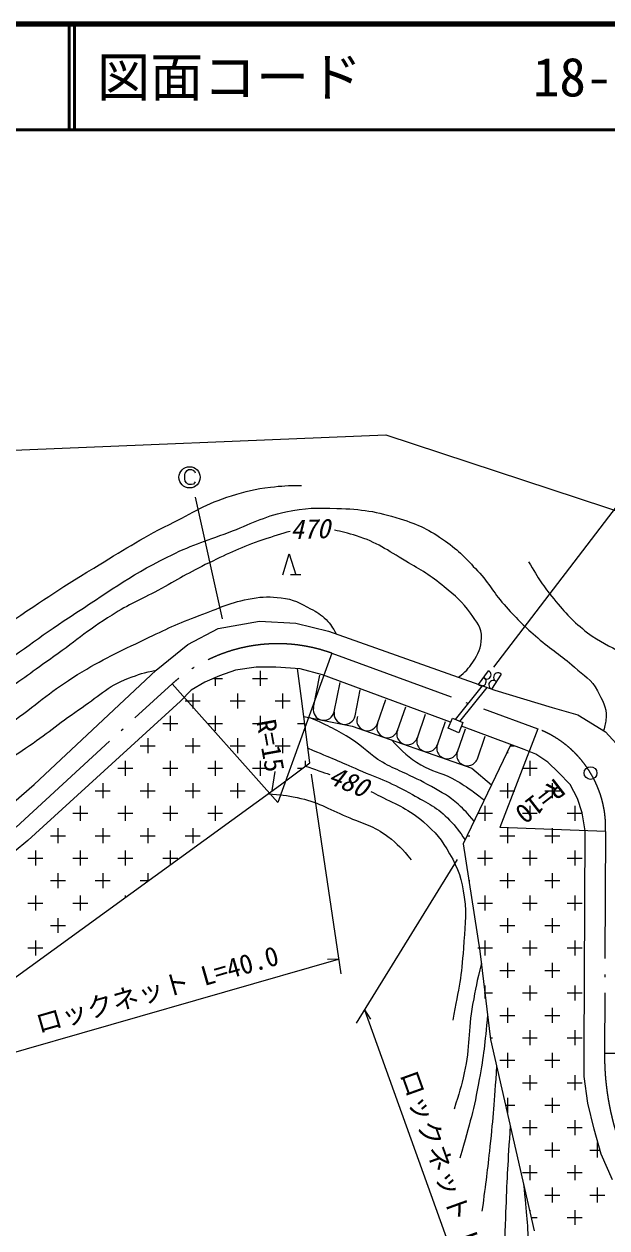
# Model space of a CAD drawing. Units: millimetres, scale not verified. Extents: x 40000 to 680000, y 20000 to 380000.
# Drawn here: x 113488 to 168494, y 266302 to 380000 of the extents above; entities that cross this region are included whole.
import ezdxf
from ezdxf.enums import TextEntityAlignment as Align

# ---------------------------------------------------------------- set-up
doc = ezdxf.new("R2010")
doc.units = ezdxf.units.MM
doc.header["$LTSCALE"] = 1000
doc.linetypes.add('DASHED', pattern=[7.5, 6, -1.5])
doc.linetypes.add('LONG_DASHED_DOTTED', pattern=[15.25, 12, -1.5, 0.25, -1.5])
for name, color, linetype, lineweight in [('M-BGD', 7, 'Continuous', 13), ('M-BMK', 2, 'LONG_DASHED_DOTTED', 13), ('M-STR-HTXT', 7, 'Continuous', 13), ('M-TTL', 2, 'Continuous', 140), ('M-TTL-LINE', 7, 'Continuous', 50)]:
    doc.layers.add(name, color=color, linetype=linetype, lineweight=lineweight)
doc.layers.add('M-TTL-TXT', color=7, linetype='Continuous')
doc.styles.add('ＭＳ ゴシック', font='')
doc.styles.get('ＭＳ ゴシック').set_extended_font_data('MS Gothic')

msp = doc.modelspace()

# ---------------------------------------------------------------- linework, layer by layer
at = {"layer": 'M-BGD'}
for p, q in [((137921, 327978), (138521, 329978)), ((138521, 329978), (139121, 327978)), ((139621, 327978), (138621, 327978)), ((128955, 321409), (131812, 322916)), ((131812, 322916), (135705, 323613)), ((135705, 323613), (139147, 323433)), ((139147, 323433), (142206, 322669)), ((142206, 322669), (157932, 317089)), ((125963, 318979), (128955, 321409)), ((114444, 308180), (125963, 318979)), ((131925, 318439), (130553, 317831)), ((133432, 318979), (131925, 318439)), ((135390, 319249), (133432, 318979)), ((137257, 319271), (135390, 319249)), ((135765, 318906), (135765, 317491)), ((139529, 319114), (137257, 319271)), ((139670, 316296), (139281, 319131)), ((141644, 318551), (139529, 319114)), ((140796, 315444), (141402, 318512)), ((153745, 314060), (141644, 318551)), ((156386, 317638), (157320, 318919)), ((158502, 318616), (157616, 317201)), ((130553, 317831), (129248, 317089)), ((131382, 318199), (132229, 318199)), ((131522, 318261), (131522, 317491)), ((135058, 318199), (136472, 318199)), ((142758, 315057), (143306, 317829)), ((129248, 317089), (128258, 316054)), ((129401, 316784), (129401, 315370)), ((133644, 316784), (133644, 315370)), ((137886, 316784), (137886, 315370)), ((140470, 310238), (139670, 316296)), ((144720, 314669), (145205, 317124)), ((146831, 313929), (147636, 316221)), ((157932, 317089), (163332, 315447)), ((128258, 316054), (113837, 302893)), ((128694, 316077), (130108, 316077)), ((132937, 316077), (134351, 316077)), ((137179, 316077), (138593, 316077)), ((148718, 313266), (149511, 315525)), ((163332, 315447), (165739, 314749)), ((126573, 313956), (127987, 313956)), ((127280, 314663), (127280, 313249)), ((130815, 313956), (132229, 313956)), ((131522, 314663), (131522, 313249)), ((135058, 313956), (136472, 313956)), ((135765, 314663), (135765, 313249)), ((139301, 313956), (139973, 313956)), ((139893, 314603), (144457, 313702)), ((150605, 312604), (151386, 314829)), ((152493, 311942), (153262, 314133)), ((165739, 314749), (168371, 313152)), ((140008, 313696), (140008, 313249)), ((144457, 313702), (155758, 309735)), ((154380, 311279), (155137, 313437)), ((160677, 311487), (154765, 313681)), ((156267, 310617), (157012, 312741)), ((168371, 313152), (170036, 311330)), ((124451, 311835), (125866, 311835)), ((125158, 312542), (125158, 311127)), ((128694, 311835), (130108, 311835)), ((129401, 312542), (129401, 311127)), ((132937, 311835), (134351, 311835)), ((133644, 312542), (133644, 311127)), ((137179, 311835), (138593, 311835)), ((137886, 312542), (137886, 311127)), ((159420, 311954), (157592, 308164)), ((159363, 311835), (159737, 311835)), ((123037, 310420), (123037, 309006)), ((127280, 310420), (127280, 309006)), ((131522, 310420), (131522, 309006)), ((135765, 310420), (135765, 309006)), ((140008, 310420), (140008, 309897)), ((159100, 311284), (159100, 311127)), ((161802, 311060), (160677, 311487)), ((161221, 310420), (161221, 309006)), ((162904, 310295), (161802, 311060)), ((122330, 309713), (123744, 309713)), ((126573, 309713), (127987, 309713)), ((130815, 309713), (132229, 309713)), ((135058, 309713), (136472, 309713)), ((136908, 307602), (137192, 309401)), ((137679, 308163), (140470, 310238)), ((139301, 309713), (139759, 309713)), ((155758, 309735), (157592, 308164)), ((160514, 309713), (161928, 309713)), ((163939, 309327), (162904, 310295)), ((165019, 308180), (163939, 309327)), ((111047, 305255), (114444, 308180)), ((111744, 289304), (137679, 308163)), ((120916, 308299), (120916, 306885)), ((125158, 308299), (125158, 306885)), ((129401, 308299), (129401, 306885)), ((133644, 308299), (133644, 306885)), ((157592, 308164), (154935, 302587)), ((159100, 308299), (159100, 306885)), ((163342, 308299), (163342, 306885)), ((165717, 306875), (165019, 308180)), ((120209, 307592), (121623, 307592)), ((124451, 307592), (125866, 307592)), ((128694, 307592), (130108, 307592)), ((132937, 307592), (134351, 307592)), ((158392, 307592), (159807, 307592)), ((162635, 307592), (164049, 307592)), ((118794, 306178), (118794, 304764)), ((123037, 306178), (123037, 304764)), ((127280, 306178), (127280, 304764)), ((131522, 306178), (131522, 304764)), ((156978, 306178), (156978, 304764)), ((161221, 306178), (161221, 304764)), ((165463, 306178), (165463, 304764)), ((166167, 305503), (165717, 306875)), ((118087, 305471), (119502, 305471)), ((122330, 305471), (123744, 305471)), ((126573, 305471), (127987, 305471)), ((130815, 305471), (132229, 305471)), ((156316, 305471), (157685, 305471)), ((160514, 305471), (161928, 305471)), ((164756, 305471), (166111, 305471)), ((166437, 303815), (166167, 305503)), ((116673, 304056), (116673, 302642)), ((120916, 304056), (120916, 302642)), ((125158, 304056), (125158, 302642)), ((129401, 304056), (129401, 302642)), ((159100, 304056), (159100, 302642)), ((163342, 304056), (163342, 302642)), ((166347, 283005), (166437, 303815)), ((113837, 302893), (112554, 301813)), ((115966, 303349), (117380, 303349)), ((120209, 303349), (121623, 303349)), ((124451, 303349), (125866, 303349)), ((128694, 303349), (130108, 303349)), ((154935, 302587), (156507, 292446)), ((155300, 303349), (155564, 303349)), ((158392, 303349), (159807, 303349)), ((162635, 303349), (164049, 303349)), ((114552, 301935), (114552, 300521)), ((118794, 301935), (118794, 300521)), ((123037, 301935), (123037, 300521)), ((127280, 301935), (127280, 300601)), ((156978, 301935), (156978, 300521)), ((161221, 301935), (161221, 300521)), ((165463, 301935), (165463, 300521)), ((113845, 301228), (115259, 301228)), ((118087, 301228), (119502, 301228)), ((122330, 301228), (123744, 301228)), ((126573, 301228), (127987, 301228)), ((156271, 301228), (157685, 301228)), ((160514, 301228), (161928, 301228)), ((164756, 301228), (166171, 301228)), ((115966, 299107), (117380, 299107)), ((116673, 299814), (116673, 298400)), ((120209, 299107), (121623, 299107)), ((120916, 299814), (120916, 298400)), ((124451, 299107), (125225, 299107)), ((125158, 299814), (125158, 299059)), ((155421, 299107), (155564, 299107)), ((158392, 299107), (159807, 299107)), ((159100, 299814), (159100, 298400)), ((162635, 299107), (164049, 299107)), ((163342, 299814), (163342, 298400)), ((113845, 296985), (115259, 296985)), ((114552, 297692), (114552, 296278)), ((118087, 296985), (119502, 296985)), ((118794, 297692), (118794, 296278)), ((123037, 297692), (123037, 297516)), ((156271, 296985), (157685, 296985)), ((156978, 297692), (156978, 296278)), ((160514, 296985), (161928, 296985)), ((161221, 297692), (161221, 296278)), ((164756, 296985), (166171, 296985)), ((165463, 297692), (165463, 296278)), ((115966, 294864), (117380, 294864)), ((116673, 295571), (116673, 294157)), ((158392, 294864), (159807, 294864)), ((159100, 295571), (159100, 294157)), ((162635, 294864), (164049, 294864)), ((163342, 295571), (163342, 294157)), ((114552, 293450), (114552, 292036)), ((156978, 293450), (156978, 292036)), ((161221, 293450), (161221, 292036)), ((165463, 293450), (165463, 292036)), ((113845, 292743), (115259, 292743)), ((156310, 292743), (157685, 292743)), ((156507, 292446), (157517, 284100)), ((160514, 292743), (161928, 292743)), ((164756, 292743), (166171, 292743)), ((159100, 291328), (159100, 289914)), ((163342, 291328), (163342, 289914)), ((158392, 290621), (159807, 290621)), ((162635, 290621), (164049, 290621)), ((156978, 289207), (156978, 287961)), ((161221, 289207), (161221, 287793)), ((165463, 289207), (165463, 287793)), ((156903, 288500), (157685, 288500)), ((160514, 288500), (161928, 288500)), ((164756, 288500), (166171, 288500)), ((159100, 287086), (159100, 285672)), ((163342, 287086), (163342, 285672)), ((158392, 286379), (159807, 286379)), ((162635, 286379), (164049, 286379)), ((157495, 284257), (157685, 284257)), ((160514, 284257), (161928, 284257)), ((161221, 284965), (161221, 283550)), ((164756, 284257), (166171, 284257)), ((165463, 284965), (165463, 283550)), ((157517, 284100), (161634, 266025)), ((158392, 282136), (159807, 282136)), ((159100, 282843), (159100, 281429)), ((162635, 282136), (164049, 282136)), ((163342, 282843), (163342, 281429)), ((166347, 280598), (166347, 283005)), ((160514, 280015), (161928, 280015)), ((161221, 280722), (161221, 279308)), ((164756, 280015), (166171, 280015)), ((165463, 280722), (165463, 279308)), ((166684, 278078), (166347, 280598)), ((159100, 278601), (159100, 277186)), ((163342, 278601), (163342, 277186)), ((158931, 277893), (159807, 277893)), ((162635, 277893), (164049, 277893)), ((167292, 275626), (166684, 278078)), ((161221, 276479), (161221, 275065)), ((165463, 276479), (165463, 275065)), ((160514, 275772), (161928, 275772)), ((164756, 275772), (166171, 275772)), ((167966, 273263), (167292, 275626)), ((163342, 274358), (163342, 272944)), ((167585, 274358), (167585, 272944)), ((162635, 273651), (164049, 273651)), ((166878, 273651), (167863, 273651)), ((169024, 270834), (167966, 273263)), ((161221, 272237), (161221, 270822)), ((165463, 272237), (165463, 270822)), ((160514, 271530), (161928, 271530)), ((164756, 271530), (166171, 271530)), ((163342, 270115), (163342, 268701)), ((167585, 270115), (167585, 268701)), ((162635, 269408), (164049, 269408)), ((166878, 269408), (168292, 269408)), ((161221, 267994), (161221, 267839)), ((161347, 267287), (161928, 267287)), ((164756, 267287), (166171, 267287)), ((165463, 267994), (165463, 266580))]:
    msp.add_line(p, q, dxfattribs=at)
at = {"layer": 'M-BGD', "linetype": 'DASHED'}
for p, q in [((154199, 314324), (156764, 317503)), ((154621, 314145), (157205, 317347))]:
    msp.add_line(p, q, dxfattribs=at)
at = {"layer": 'M-BGD'}
msp.add_lwpolyline([(153909, 314447), (154909, 314022), (154504, 313066), (153503, 313490)], close=True, dxfattribs=at)
for centre, radius, start, end in [((157161, 318544), 407, 220.71219, 67.10777), ((158216, 318302), 424, 47.61643, 248.23902), ((156695, 317903), 407, 220.71219, 67.10777), ((157773, 317595), 424, 47.61643, 248.23902), ((141777, 315251), 1000, 168.82827, 348.82827), ((143739, 314863), 1000, 168.82827, 348.82827), ((145888, 314260), 1000, 160.65926, 340.65926), ((147775, 313597), 1000, 160.65926, 340.65926), ((149662, 312935), 1000, 160.65926, 340.65926), ((151549, 312273), 1000, 160.65926, 340.65926), ((153436, 311610), 1000, 160.65926, 340.65926), ((155323, 310948), 1000, 160.65926, 340.65926)]:
    msp.add_arc(centre, radius, start, end, dxfattribs=at)
for points, knots in [([(111069, 322727), (115317, 325632), (116466, 326449), (120057, 328628), (122811, 330300), (124329, 331291), (127204, 332744), (129451, 333879), (130654, 334686), (133052, 335451), (134455, 335898), (135272, 336087), (136734, 336263), (137869, 336400), (138299, 336420), (139658, 336426)], [0, 0, 0, 0, 1, 1, 1, 2, 2, 2, 3, 3, 3, 4, 4, 4, 5, 5, 5, 5]), ([(102947, 316283), (104159, 316085), (104745, 316089), (105870, 316283), (107729, 316603), (108439, 317723), (110040, 318720), (113167, 320667), (114743, 322026), (117837, 324026), (121361, 326305), (123242, 327763), (126987, 329657), (129164, 330758), (130499, 331126), (132781, 331986), (134885, 332778), (135998, 333461), (138196, 333935), (140040, 334332), (141129, 334321), (143015, 334260), (145371, 334183), (146724, 333997), (148971, 333285), (150747, 332722), (151723, 332243), (153248, 331173), (154572, 330245), (155177, 329539), (156280, 328358), (157442, 327115), (157847, 326208), (158988, 324947), (160081, 323737), (160738, 323096), (161966, 322023), (163269, 320884), (164150, 320424), (165431, 319261), (166328, 318447), (167045, 318120), (167597, 317041), (168072, 316112), (168479, 315537), (168409, 314496), (168377, 314012), (168347, 313770), (168164, 313278)], [0, 0, 0, 0, 1, 1, 1, 2, 2, 2, 3, 3, 3, 4, 4, 4, 5, 5, 5, 6, 6, 6, 7, 7, 7, 8, 8, 8, 9, 9, 9, 10, 10, 10, 11, 11, 11, 12, 12, 12, 13, 13, 13, 14, 14, 14, 15, 15, 15, 16, 16, 16, 16]), ([(161099, 329224), (162096, 327541), (162431, 326990), (163482, 325705), (164599, 324338), (165287, 323598), (166676, 322510), (167841, 321597), (168684, 321366), (169925, 320561), (171047, 319833), (171843, 319603), (172741, 318611), (172936, 318396), (173095, 318190), (173229, 317984)], [0, 0, 0, 0, 1, 1, 1, 2, 2, 2, 3, 3, 3, 4, 4, 4, 5, 5, 5, 5]), ([(106668, 310399), (106744, 310410), (106821, 310422), (106899, 310435), (107500, 310536), (107837, 310667), (108361, 310977), (110179, 312049), (110944, 313021), (112639, 314280), (114925, 315977), (116123, 317054), (118541, 318557), (120935, 320046), (122387, 320697), (124930, 321914), (126886, 322851), (127983, 323388), (130020, 324134), (131941, 324839), (132983, 325417), (135001, 325759), (136065, 325939), (136690, 325933), (137763, 325813), (138906, 325685), (139506, 325321), (140524, 324784), (141142, 324458), (141497, 324254), (141986, 323755), (142438, 323294), (142587, 323044), (142943, 322407)], [0, 0, 0, 0, 1, 1, 1, 2, 2, 2, 3, 3, 3, 4, 4, 4, 5, 5, 5, 6, 6, 6, 7, 7, 7, 8, 8, 8, 9, 9, 9, 10, 10, 10, 11, 11, 11, 11]), ([(107493, 308460), (107898, 308540), (108321, 308646), (108775, 308787), (110873, 309440), (111797, 310417), (113634, 311622), (115645, 312941), (116632, 313881), (118629, 315222), (120436, 316435), (121293, 317447), (123331, 318214), (124333, 318591), (124757, 318743), (125963, 318979)], [0, 0, 0, 0, 1, 1, 1, 2, 2, 2, 3, 3, 3, 4, 4, 4, 5, 5, 5, 5]), ([(155951, 304708), (155321, 305488), (155086, 305742), (154445, 306317), (153571, 307101), (152959, 307397), (151942, 307985), (150902, 308588), (150267, 308830), (149189, 309362), (148457, 309723), (148011, 309859), (147312, 310280), (146094, 311013), (145586, 311680), (144391, 312449), (142947, 313380), (142349, 313632), (140493, 314485)], [0, 0, 0, 0, 1, 1, 1, 2, 2, 2, 3, 3, 3, 4, 4, 4, 5, 5, 5, 6, 6, 6, 6]), ([(140289, 311608), (142603, 310643), (143206, 310390), (145059, 309571), (147060, 308687), (148260, 308338), (150148, 307234), (151585, 306396), (152516, 306029), (153653, 304815), (154285, 304140), (154542, 303836), (155106, 302945)], [0, 0, 0, 0, 1, 1, 1, 2, 2, 2, 3, 3, 3, 4, 4, 4, 4]), ([(148159, 312403), (149293, 311231), (149714, 310761), (150941, 310030), (152007, 309394), (152768, 309366), (153861, 308778), (154622, 308369), (155036, 308112), (155739, 307610), (156205, 307277), (156366, 307157), (156903, 306718)], [0, 0, 0, 0, 1, 1, 1, 2, 2, 2, 3, 3, 3, 4, 4, 4, 4]), ([(136490, 307299), (137756, 307233), (138191, 307159), (139260, 306942), (141176, 306554), (142137, 305921), (143932, 305149), (145479, 304483), (146482, 304303), (147812, 303271), (148778, 302523), (149154, 302135), (150023, 301060)], [0, 0, 0, 0, 1, 1, 1, 2, 2, 2, 3, 3, 3, 4, 4, 4, 4]), ([(156645, 291307), (156204, 289473), (156101, 288946), (155822, 287418), (155366, 284915), (155606, 283430), (155030, 280952), (154715, 279600), (154593, 279100), (154070, 277531)], [0, 0, 0, 0, 1, 1, 1, 2, 2, 2, 3, 3, 3, 3]), ([(157233, 286448), (156970, 283556), (156868, 282700), (156448, 280326), (155928, 277384), (155604, 276360), (154612, 272900)], [0, 0, 0, 0, 1, 1, 1, 2, 2, 2, 2]), ([(158086, 281603), (157826, 277931), (157767, 276954), (157449, 273985), (157194, 271601), (157097, 270822), (156698, 267894)], [0, 0, 0, 0, 1, 1, 1, 2, 2, 2, 2]), ([(159365, 275987), (159135, 272236), (159067, 271261), (158951, 268228), (158863, 265931), (158842, 265191), (158784, 262345)], [0, 0, 0, 0, 1, 1, 1, 2, 2, 2, 2])]:
    msp.add_open_spline(points, degree=3, knots=knots, dxfattribs=at)
at = {"layer": 'M-BGD', "lineweight": 25}
for points, knots in [([(138602, 332086), (137775, 331900), (137038, 331619), (136030, 331282), (133981, 330596), (132885, 330056), (130940, 329116), (129015, 328185), (128004, 327531), (126121, 326517), (124430, 325606), (123413, 325215), (121789, 324189), (119394, 322673), (118200, 321604), (115888, 319965), (114054, 318666), (113042, 317916), (111177, 316662), (109605, 315605), (108807, 314863), (107116, 314009), (105987, 313439), (105332, 313074), (104084, 312872), (102643, 312639), (101806, 312833), (100348, 312872), (96385, 312977), (94977, 313347), (90276, 314117)], [0, 0, 0, 0, 1, 1, 1, 2, 2, 2, 3, 3, 3, 4, 4, 4, 5, 5, 5, 6, 6, 6, 7, 7, 7, 8, 8, 8, 9, 9, 9, 10, 10, 10, 10]), ([(154495, 318309), (155155, 318852), (155423, 319104), (155847, 319749), (156366, 320536), (156636, 321080), (156659, 322023), (156684, 323017), (156180, 323522), (155631, 324351), (154871, 325498), (154189, 325952), (153140, 326842), (151838, 327946), (150982, 328410), (149512, 329278), (147753, 330318), (146807, 331055), (144856, 331661), (144069, 331905), (143422, 332082), (142780, 332193)], [0, 0, 0, 0, 1, 1, 1, 2, 2, 2, 3, 3, 3, 4, 4, 4, 5, 5, 5, 6, 6, 6, 7, 7, 7, 7]), ([(146215, 307523), (146493, 307385), (146787, 307234), (147103, 307068), (148745, 306203), (149804, 305880), (151191, 304648), (152326, 303641), (152912, 302968), (153653, 301644), (154476, 300174), (154811, 299227), (155030, 297556), (155275, 295681), (155068, 294603), (154946, 292716), (154773, 290037), (154545, 289080), (153945, 285916)], [0, 0, 0, 0, 1, 1, 1, 2, 2, 2, 3, 3, 3, 4, 4, 4, 5, 5, 5, 6, 6, 6, 6]), ([(160624, 270459), (160929, 267515), (161029, 266665), (161079, 264223), (161123, 262055), (161093, 261297), (160954, 258674)], [0, 0, 0, 0, 1, 1, 1, 2, 2, 2, 2])]:
    msp.add_open_spline(points, degree=3, knots=knots, dxfattribs=at)
msp.add_open_spline([(140042, 309920), (140955, 309602), (141699, 309348), (142352, 309119)], degree=3, dxfattribs=at)
at = {"layer": 'M-BMK'}
for p, q in [((142518, 320585), (161968, 313445)), ((112729, 304139), (127451, 317680)), ((168369, 303745), (168270, 282818))]:
    msp.add_line(p, q, dxfattribs=at)
at = {"layer": 'M-BMK', "linetype": 'Continuous'}
msp.add_circle((166947, 309263), 600, dxfattribs=at)
at = {"layer": 'M-BMK'}
for centre, radius, start, end in [((137425, 306476), 15000, 70.15017, 131.67644), ((158376, 304112), 10000, 357.89351, 68.94801), ((193270, 282609), 25000, 179.52005, 288.04702)]:
    msp.add_arc(centre, radius, start, end, dxfattribs=at)
at = {"layer": 'M-STR-HTXT'}
for p, q in [((109642, 339645), (147634, 341214)), ((147634, 341214), (181267, 330118)), ((128748, 337671), (128863, 337826)), ((128863, 337826), (129018, 337932)), ((129018, 337932), (129297, 337934)), ((129297, 337934), (129459, 337883)), ((129459, 337883), (129569, 337772)), ((129569, 337772), (129628, 337604)), ((157832, 319248), (172626, 338637)), ((128643, 337386), (128694, 337604)), ((128643, 337055), (128643, 337386)), ((128690, 336844), (128643, 337055)), ((128802, 336675), (128690, 336844)), ((128694, 337604), (128748, 337671)), ((128908, 336567), (128802, 336675)), ((129025, 336511), (128908, 336567)), ((129461, 336562), (129299, 336511)), ((129572, 336677), (129461, 336562)), ((129621, 336778), (129572, 336677)), ((129299, 336511), (129025, 336511)), ((129639, 335325), (132177, 323837)), ((142518, 320585), (137425, 306476)), ((127451, 317680), (137425, 306476)), ((161968, 313445), (158376, 304112)), ((140573, 309162), (143373, 290313)), ((168369, 303745), (158376, 304112)), ((154358, 301093), (144832, 285627)), ((109983, 282154), (143167, 291698)), ((143167, 291698), (142137, 291662)), ((145610, 286890), (158241, 251730)), ((145610, 286890), (146183, 286033)), ((168270, 282818), (193270, 282609))]:
    msp.add_line(p, q, dxfattribs=at)
msp.add_circle((129105, 337195), 1000, dxfattribs=at)
msp.add_circle((129105, 337195), 1000, dxfattribs=at)
at = {"layer": 'M-TTL'}
msp.add_line((680000, 380000), (40000, 380000), dxfattribs=at)
at = {"layer": 'M-TTL-LINE'}
for p, q in [((117750, 380000), (117750, 370000)), ((118250, 380000), (118250, 370000)), ((40000, 370000), (680000, 370000))]:
    msp.add_line(p, q, dxfattribs=at)

# ---------------------------------------------------------------- texts
at = {"layer": 'M-BGD', "style": 'ＭＳ ゴシック', "oblique": 15}
for s, rotation, p in [('470', 1.481, (140471, 332324)), ('480', 337.813, (144113, 308470))]:
    msp.add_text(s, height=1833, rotation=rotation, dxfattribs=at).set_placement(p, align=Align.MIDDLE_CENTER)
at = {"layer": 'M-STR-HTXT', "style": 'ＭＳ ゴシック'}
for s, rotation, p in [('R=15', 280.296, (138102, 309567)), ('R=10', 217.83, (160782, 304333))]:
    msp.add_text(s, height=1833, rotation=rotation, dxfattribs=at).set_placement(p, align=Align.TOP_RIGHT)
for s, rotation, p in [('ロックネット L=40.0', 16.046, (126437, 287406)), ('ロックネット L=55.0', 289.761, (152396, 269479))]:
    msp.add_text(s, height=1833, rotation=rotation, dxfattribs=at).set_placement(p, align=Align.BOTTOM_CENTER)
at = {"layer": 'M-TTL-TXT', "style": 'ＭＳ ゴシック'}
for s, p in [('図面コード', (120380, 375000)), ('18-0', (161521, 375000))]:
    msp.add_text(s, height=3666, dxfattribs=at).set_placement(p, align=Align.MIDDLE_LEFT)

doc.saveas('drawing.dxf')
